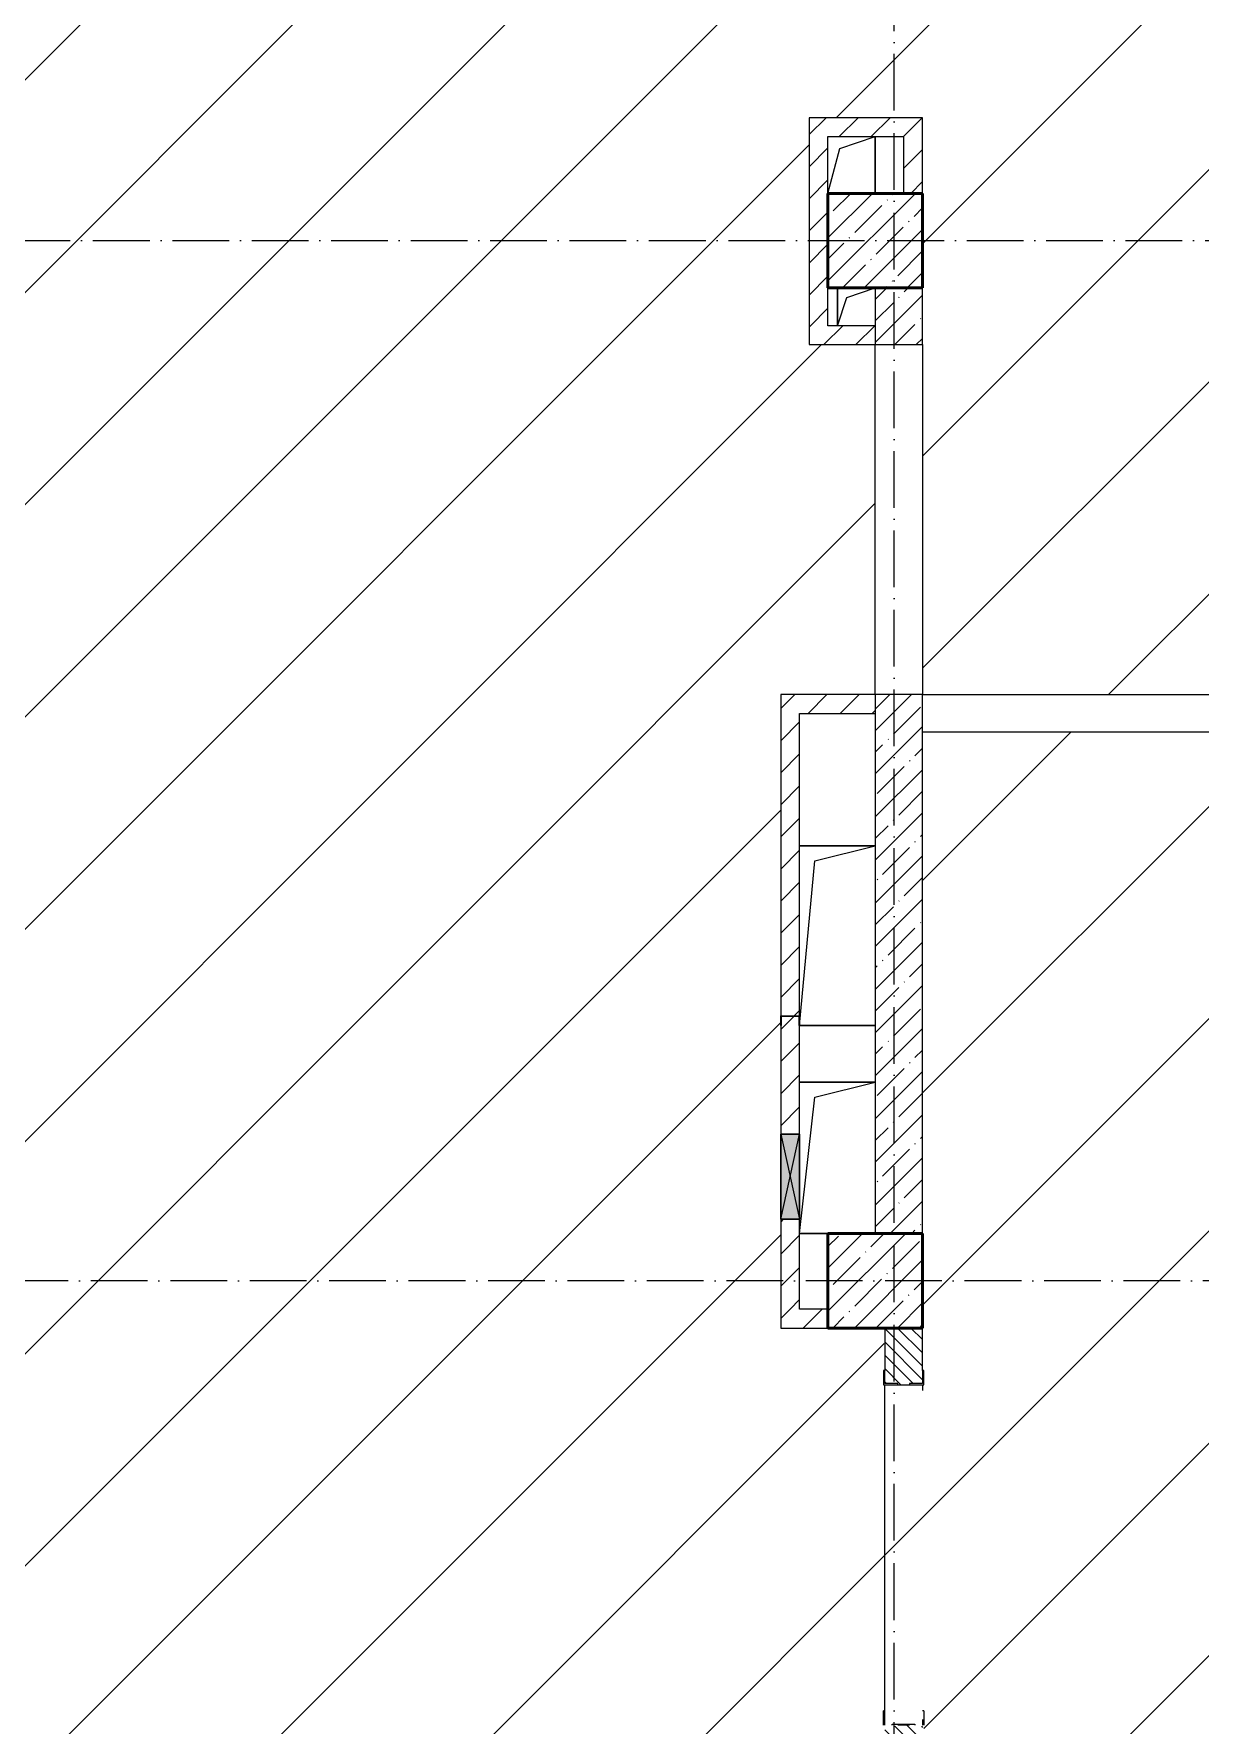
# Model space of a CAD drawing. Header units: millimetres. Extents: x -17017 to 628417, y -109036 to 199237.
# Drawn here: x 284671 to 290839, y -50732 to -41789 of the extents above; entities that cross this region are included whole.
import ezdxf

# ---------------------------------------------------------------- set-up
doc = ezdxf.new("R2010")
doc.units = ezdxf.units.MM
doc.linetypes.add('50_200_ШТРИХ_1Т_ш5_п1_п1_', pattern=[700, 500, -100, 0, -100])
for name, color, linetype, lineweight in [('A-DETL-GENF-OTLN', 7, 'Continuous', 9), ('A-FLOR-____-OTLN', 7, 'Continuous', 9), ('A-GENM-____-MCUT', 7, 'Continuous', 25), ('A-GENM-____-OTLN', 7, 'Continuous', 9), ('A-GENM-____-OTLN-1', 7, 'Continuous', 25), ('A-GLAZ-____-OTLN', 7, 'Continuous', 9), ('A-WALL-____-MCUT-1', 7, 'Continuous', 9), ('A-WALL-____-MCUT-3', 7, 'Continuous', 9), ('A-WALL-____-OTLN', 7, 'Continuous', 9), ('A-WALL-____-PATT-1', 7, 'Continuous', 9), ('A-WALL-FNSH-MCUT-1', 7, 'Continuous', 9), ('I-WALL-____-OTLN', 7, 'Continuous', 9), ('S-COLS-____-MCUT', 7, 'Continuous', 50), ('S-COLS-____-OTLN', 7, 'Continuous', 9), ('S-GRID-____-OTLN-1', 7, '50_200_ШТРИХ_1Т_ш5_п1_п1_', 9), ('стяжа', 7, 'Continuous', 30)]:
    doc.layers.add(name, color=color, linetype=linetype, lineweight=lineweight)
pattern_1 = [(45, (283770.71, -86863.46), (-84.8528, 84.8528), [])]

# ---------------------------------------------------------------- blocks, each defined once
blk = doc.blocks.new('BSC_Колонна _Прямоугольная - 500х500-V56-АР1_План отверстий 3 этажа в осях 1-64_А-ГГ')
at = {"layer": 'S-COLS-____-OTLN'}
h = blk.add_hatch(dxfattribs=at)
h.set_pattern_fill('FP_93', color=256, style=0, pattern_type=2)
h.set_pattern_definition([(45, (-5350, -43981.04), (-114.04925, 114.04925), []), (45, (-5235.95, -43981.04), (-114.04925, 114.04925), [201.613, -40.323, 3.353, -36.97])])
h.paths.add_polyline_path([(-250, -250), (250, -250), (250, 250), (-250, 250)], flags=0)
at = {"layer": 'S-COLS-____-MCUT'}
for p, q in [((250, 250), (-250, 250)), ((-250, 250), (-250, -250)), ((250, -250), (250, 250)), ((-250, -250), (250, -250))]:
    blk.add_line(p, q, dxfattribs=at)
blk = doc.blocks.new('BSC_Колонна _Прямоугольная - 500х500-V121-АР1_План отверстий 3 этажа в осях 1-64_А-ГГ')
at = {"layer": 'S-COLS-____-OTLN'}
h = blk.add_hatch(dxfattribs=at)
h.set_pattern_fill('FP_144', color=256, style=0, pattern_type=2)
h.set_pattern_definition([(45, (-5350, -38481.04), (-114.04925, 114.04925), []), (45, (-5235.95, -38481.04), (-114.04925, 114.04925), [201.613, -40.323, 3.353, -36.97])])
h.paths.add_polyline_path([(-250, -250), (250, -250), (250, 250), (-250, 250), (-250, 94.3)], flags=0)
at = {"layer": 'S-COLS-____-MCUT'}
for p, q in [((250, 250), (-250, 250)), ((-250, 250), (-250, -250)), ((250, -250), (250, 250)), ((-250, -250), (250, -250))]:
    blk.add_line(p, q, dxfattribs=at)
blk = doc.blocks.new('Стойка_Влож_Полоса боковая - Полоса-28213942-АР1_План отверстий 3 этажа в осях 1-64_А-ГГ')
at = {"layer": 'A-GENM-____-OTLN'}
for p, q in [((-5, 60), (0, 60)), ((-5, -60), (-5, 60)), ((0, 31), (0, -31)), ((0, -60), (-5, -60))]:
    blk.add_line(p, q, dxfattribs=at)
blk = doc.blocks.new('Стойка_Влож_Уголок_Опорный - Уголок-28213941-АР1_План отверстий 3 этажа в осях 1-64_А-ГГ')
at = {"layer": 'A-GENM-____-OTLN'}
for p, q in [((-212, -6), (-212, 0)), ((0, 0), (0, -6)), ((-212, -75), (-212, -6)), ((-212, -6), (-206, -6)), ((-212, -75), (-206, -75)), ((-6, -6), (0, -6)), ((-6, -75), (0, -75)), ((0, -6), (0, -75))]:
    blk.add_line(p, q, dxfattribs=at)
blk = doc.blocks.new('Фахверк_СКБ_Уголок - 200_3550-28267367-АР1_План отверстий 3 этажа в осях 1-64_А-ГГ')
at = {"layer": 'A-GENM-____-MCUT'}
for p, q in [((200, 156), (125, 156)), ((125, 156), (125, 81)), ((131, 81), (131, 150)), ((131, 150), (200, 150)), ((200, 150), (200, 156)), ((125, 81), (131, 81)), ((131, 19), (125, 19)), ((125, 19), (125, -56)), ((131, -50), (131, 19)), ((125, -56), (200, -56)), ((200, -50), (131, -50)), ((200, -56), (200, -50))]:
    blk.add_line(p, q, dxfattribs=at)
blk = doc.blocks.new('154_Фахверк_СКБ_Швеллер - Тип_100_3960-28494444-АР1_План отверстий 3 этажа в осях 1-64_А-ГГ')
at = {"layer": 'A-GENM-____-MCUT'}
for p, q in [((125, 50), (175, 50)), ((125, -50), (125, 50)), ((128, 47), (128, -47)), ((175, 47), (128, 47)), ((175, 50), (175, 47)), ((175, -50), (125, -50)), ((128, -47), (175, -47)), ((175, -47), (175, -50))]:
    blk.add_line(p, q, dxfattribs=at)
blk = doc.blocks.new('AR_Отверстие прямоугольное _в плите_ - AR_Отверстие прямоугольное _в плите_-30552819-АР1_План отверстий 3 этажа в осях 1-64_А-ГГ')
at = {"layer": 'A-GENM-____-OTLN'}
for p, q in [((200, 400), (-200, 400)), ((-120, 320), (200, 400)), ((-200, -400), (-120, 320)), ((-200, -400), (-50, -400))]:
    blk.add_line(p, q, dxfattribs=at)
blk = doc.blocks.new('AR_Отверстие прямоугольное _в плите_ - AR_Отверстие прямоугольное _в плите_-30552675-АР1_План отверстий 3 этажа в осях 1-64_А-ГГ')
at = {"layer": 'A-GENM-____-OTLN'}
for p, q in [((200, 475), (-200, 475)), ((-120, 395), (200, 475)), ((-200, -475), (-120, 395)), ((-200, -475), (200, -475))]:
    blk.add_line(p, q, dxfattribs=at)
blk = doc.blocks.new('AR_Отверстие прямоугольное _в плите_ - AR_Отверстие прямоугольное _в плите_-V200-АР1_План отверстий 3 этажа в осях 1-64_А-ГГ')
at = {"layer": 'A-GENM-____-OTLN'}
for p, q in [((-100, 100), (-100, -100)), ((-50, 50), (100, 100)), ((-100, -100), (-50, 50))]:
    blk.add_line(p, q, dxfattribs=at)
blk = doc.blocks.new('AR_Отверстие прямоугольное _в плите_ - AR_Отверстие прямоугольное _в плите_-V203-АР1_План отверстий 3 этажа в осях 1-64_А-ГГ')
at = {"layer": 'A-GENM-____-OTLN'}
for p, q in [((-62.5, 87.5), (125, 150)), ((125, -150), (125, 150)), ((-125, -150), (-62.5, 87.5))]:
    blk.add_line(p, q, dxfattribs=at)
blk = doc.blocks.new('AR_Отверстие прямоугольное _в стене__БезПР - AR_Отверстие прямоугольное _в стене__БезПР-36899468-АР1_План отверстий 3 этажа в осях 1-64_А-ГГ')
at = {"layer": 'A-GLAZ-____-OTLN'}
blk.add_hatch(color=256, dxfattribs=at).paths.add_polyline_path([(-225, -50), (225, -50), (225, 50), (-225, 50)], flags=0)
at = {"layer": 'A-DETL-GENF-OTLN'}
for p, q in [((-225, -50), (-225, 50)), ((-225, 50), (225, 50)), ((225, 50), (-225, -50)), ((-225, 50), (225, -50)), ((225, 50), (-225, 50)), ((-225, 50), (-225, -50)), ((225, 50), (225, -50)), ((225, -50), (225, 50)), ((225, -50), (-225, -50)), ((-225, -50), (225, -50))]:
    blk.add_line(p, q, dxfattribs=at)
at = {"layer": 'A-GLAZ-____-OTLN'}
blk.add_line((225, 50), (-225, 50), dxfattribs=at)
blk = doc.blocks.new('3эт')
at = {"layer": 'S-GRID-____-OTLN-1', "color": 251, "ltscale": 0.6, "true_color": 0x636466}
for p, q in [((289220.7, -91346.1), (289220.7, -36982.5)), ((279101.9, -42882.4), (310478.4, -42882.4)), ((310478.4, -48382.4), (279101.9, -48382.4))]:
    blk.add_line(p, q, dxfattribs=at)

msp = doc.modelspace()

# ---------------------------------------------------------------- hatches: boundary and pattern name
at = {"layer": 'A-WALL-____-PATT-1'}
h = msp.add_hatch(dxfattribs=at)
h.set_pattern_fill('FP_4', color=256, style=0, pattern_type=2)
h.set_pattern_definition(pattern_1)
h.paths.add_polyline_path([(288770.7, -43332.4), (288870.7, -43332.4), (288870.7, -42232.4), (288770.7, -42232.4), (288770.7, -43132.4)], flags=0)
h = msp.add_hatch(dxfattribs=at)
h.set_pattern_fill('FP_4', color=256, style=0, pattern_type=2)
h.set_pattern_definition(pattern_1)
h.paths.add_polyline_path([(289270.7, -42332.4), (289270.7, -42232.4), (288870.7, -42232.4), (288870.7, -42332.4)], flags=0)
h = msp.add_hatch(dxfattribs=at)
h.set_pattern_fill('FP_4', color=256, style=0, pattern_type=2)
h.set_pattern_definition(pattern_1)
h.paths.add_polyline_path([(289370.7, -42632.4), (289370.7, -42232.4), (289270.7, -42232.4), (289270.7, -42632.4)], flags=0)
h = msp.add_hatch(dxfattribs=at)
h.set_pattern_fill('FP_38', color=256, style=0, pattern_type=2)
h.set_pattern_definition([(45, (283770.7, -86863.46), (-114.04925, 114.04925), []), (45, (283884.76, -86863.46), (-114.04925, 114.04925), [201.612, -40.322, 3.353, -36.97])])
h.paths.add_polyline_path([(289120.7, -48132.4), (289370.7, -48132.4), (289370.7, -45282.4), (289120.7, -45282.4)], flags=0)
h.paths.add_polyline_path([(289370.7, -43432.4), (289370.7, -43132.4), (289120.7, -43132.4), (289120.7, -43432.4)], flags=0)
h = msp.add_hatch(dxfattribs=at)
h.set_pattern_fill('FP_4', color=256, style=0, pattern_type=2)
h.set_pattern_definition(pattern_1)
h.paths.add_polyline_path([(289120.7, -43432.4), (289120.7, -43332.4), (288770.7, -43332.4), (288770.7, -43432.4)], flags=0)
h = msp.add_hatch(dxfattribs=at)
h.set_pattern_fill('FP_4', color=256, style=0, pattern_type=2)
h.set_pattern_definition(pattern_1)
h.paths.add_polyline_path([(289120.7, -45382.4), (289120.7, -45282.4), (288620.7, -45282.4), (288620.7, -45382.4), (288720.7, -45382.4)], flags=0)
h = msp.add_hatch(dxfattribs=at)
h.set_pattern_fill('FP_4', color=256, style=0, pattern_type=2)
h.set_pattern_definition(pattern_1)
h.paths.add_polyline_path([(288620.7, -48532.4), (288720.7, -48532.4), (288720.7, -48057.4), (288620.7, -48057.4), (288620.7, -48288.1)], flags=0)
h.paths.add_polyline_path([(288717.7, -47607.4), (288720.7, -47607.4), (288720.7, -47032.4), (288717.7, -47032.4), (288717.7, -46985.4), (288623.7, -46985.4), (288623.7, -47032.4), (288620.7, -47032.4), (288620.7, -47607.4), (288623.7, -47607.4)], flags=0)
h.paths.add_polyline_path([(288620.7, -46982.4), (288720.7, -46982.4), (288720.7, -45382.4), (288620.7, -45382.4)], flags=0)
h = msp.add_hatch(dxfattribs=at)
h.set_pattern_fill('FP_4', color=256, style=0, pattern_type=2)
h.set_pattern_definition(pattern_1)
h.paths.add_polyline_path([(288870.7, -48632.4), (288870.7, -48532.4), (288620.7, -48532.4), (288620.7, -48632.4)], flags=0)
h = msp.add_hatch(dxfattribs=at)
h.set_pattern_fill('FP_6', color=256, style=0, pattern_type=2)
h.set_pattern_definition([(135, (283770.707, -86863.456), (-35.35534, -35.35534), [])])
h.paths.add_polyline_path([(289330.7, -51132.4), (289370.7, -51132.4), (289370.7, -50738.4), (289301.7, -50738.4), (289301.7, -50732.4), (289239.7, -50732.4), (289239.7, -50738.4), (289170.7, -50738.4), (289170.7, -51132.4), (289210.7, -51132.4)], flags=0)
h.paths.add_polyline_path([(289239.7, -48932.4), (289301.7, -48932.4), (289301.7, -48926.4), (289370.7, -48926.4), (289370.7, -48632.4), (289170.7, -48632.4), (289170.7, -48926.4), (289239.7, -48926.4)], flags=0)
at = {"layer": 'стяжа'}
h = msp.add_hatch(dxfattribs=at)
h.set_pattern_fill('ANSI31', color=5, scale=250)
h.paths.add_polyline_path([(288620.7, -45282.4), (289120.7, -45282.4), (289120.7, -43432.4), (288770.7, -43432.4), (288770.7, -42232.4), (289370.7, -42232.4), (289370.7, -42632.4), (289370.7, -43132.4), (289370.7, -43432.4), (289370.7, -45282.4), (293670.7, -45282.4), (293670.7, -43232.4), (292920.7, -43232.4), (292920.7, -43132.4), (292920.7, -42632.4), (293020.7, -42632.4), (293370.7, -42632.4), (293870.7, -42632.4), (293870.7, -41738.4), (293739.7, -41738.4), (293739.7, -41732.4), (293664.7, -41732.4), (293664.7, -41726.4), (293664.7, -41657.4), (293670.7, -41172.4), (293670.7, -40772.4), (293670.7, -40032.4), (293664.7, -40032.4), (293664.7, -39957.4), (293670.7, -39632.4), (293370.7, -39632.4), (293370.7, -39382.4), (291245.7, -39382.4), (291245.7, -39388.4), (291170.7, -39388.4), (289370.7, -39382.4), (289370.7, -39632.4), (289370.7, -40332.4), (288770.7, -40332.4), (288770.7, -40307.4), (287295.7, -40307.4), (287295.7, -41457.4), (281970.7, -41457.4), (281970.7, -39532.4), (281820.7, -39532.4), (281820.7, -39632.4), (281670.7, -39632.4), (281670.7, -39832.4), (281576.7, -40043.9), (281576.7, -40132.4), (281570.7, -41932.4), (281576.7, -41932.4), (281576.7, -42007.4), (281572.6, -42432.4), (281670.7, -42432.4), (281670.7, -42632.4), (281820.7, -42632.4), (281820.7, -43132.4), (281570.7, -43132.4), (281570.7, -44932.4), (281576.7, -44932.4), (281576.7, -45007.4), (281570.7, -46057.4), (281576.7, -46057.4), (281576.7, -46132.4), (281570.7, -47932.4), (281576.7, -47932.4), (281576.7, -48007.4), (281570.7, -48132.4), (281820.7, -48132.4), (281820.7, -48632.4), (281671.7, -48632.4), (281670.7, -48632.8), (281670.7, -48832.8), (281576.7, -48973.4), (281576.7, -49057.4), (281570.7, -50857.4), (281576.7, -50857.4), (281576.7, -50932.4), (281570.7, -51132.4), (281820.7, -51132.4), (281820.7, -51632.4), (281670.7, -51632.4), (281670.7, -51832.4), (281576.7, -51902.9), (281576.7, -51982.4), (281570.7, -53782.4), (281576.7, -53782.4), (281576.7, -53932.4), (281670.7, -53932.4), (281670.7, -54132.4), (281820.7, -54132.4), (281820.7, -54632.4), (281570.7, -54632.4), (281570.7, -54907.4), (281576.7, -54907.4), (281576.7, -54982.4), (281570.7, -56782.4), (281576.7, -56782.4), (281576.7, -56857.4), (281574.3, -57282.4), (283920.7, -57282.4), (286470.7, -57282.4), (286970.7, -57282.4), (287224.7, -57282.4), (288420.7, -57282.4), (288466.7, -57282.4), (288466.7, -57382.4), (288620.7, -57382.4), (288620.7, -57282.4), (288466.7, -57282.4), (288620.7, -57382.4), (288620.7, -58407.4), (288620.7, -59157.4), (288720.7, -59157.4), (288720.7, -59282.4), (288620.7, -59282.4), (288620.7, -59632.4), (288720.7, -59632.4), (289170.7, -59632.4), (288833.2, -59744.9), (288720.7, -60132.4), (288870.7, -60132.4), (289370.7, -60132.4), (289370.7, -56738.4), (289301.7, -56738.4), (289252.1, -56732.4), (289239.7, -56732.4), (289164.7, -56732.4), (289164.7, -56726.4), (289164.7, -56657.4), (289170.7, -55532.4), (289170.7, -55032.4), (289164.7, -55032.4), (289164.7, -54957.4), (289170.7, -54632.4), (288870.7, -54632.4), (288720.7, -54632.4), (288720.7, -53706.4), (288714.7, -53706.4), (288714.7, -53258.4), (288720.7, -53132.4), (289170.7, -53132.4), (289170.7, -52907.4), (289164.7, -52907.4), (289164.7, -52832.4), (289164.7, -52757.4), (289170.7, -52007.4), (289164.7, -52007.4), (289164.7, -51932.4), (289164.7, -51857.4), (289170.7, -51632.4), (288870.7, -51632.4), (288870.7, -51132.4), (289170.7, -51132.4), (289170.7, -50807.4), (289164.7, -50807.4), (289164.7, -50732.4), (289164.7, -50726.4), (289164.7, -50657.4), (289170.7, -48932.4), (289164.7, -48932.4), (289164.7, -48857.4), (289170.7, -48632.4), (288870.7, -48632.4), (288620.7, -48632.4), (288620.7, -48057.4), (288620.7, -47607.4), (288620.7, -47032.4)])
h.paths.add_polyline_path([(288720.7, -56982.4), (289170.7, -56982.4), (288795.7, -57057.4), (288720.7, -58082.4)], flags=16)
h.paths.add_polyline_path([(284546.4, -53426), (286189.9, -53426), (286189.9, -52226), (284546.4, -52226)], flags=24)
h = msp.add_hatch(dxfattribs=at)
h.set_pattern_fill('ANSI31', color=5, scale=250)
h.paths.add_polyline_path([(289170.7, -73232.4), (289164.7, -73232.4), (289164.7, -73157.4), (289170.7, -72932.4), (288870.7, -72932.4), (288570.7, -72932.4), (288570.7, -71832.4), (288570.7, -71432.4), (288570.7, -69132.4), (288870.7, -69132.4), (289370.7, -69132.4), (289370.7, -68907.4), (289370.7, -68757.4), (289376.7, -68757.4), (289376.7, -68826.4), (289376.7, -68832.4), (289376.7, -68907.4), (289370.7, -69132.4), (289370.7, -69632.4), (289372.2, -69657.4), (289376.7, -69657.4), (289376.7, -69732.4), (289370.7, -69977.4), (289370.7, -70227.4), (289370.7, -70432.4), (289376.7, -70432.4), (289376.7, -70507.4), (289376.7, -70632.4), (289370.7, -70807.4), (289370.7, -71257.4), (289376.7, -71257.4), (289376.7, -71326.4), (289376.7, -71332.4), (289376.7, -71407.4), (289370.7, -72432.4), (289370.7, -72932.4), (289370.7, -73157.4), (289376.7, -73157.4), (289376.7, -73232.4), (289370.7, -74932.4), (289376.7, -74932.4), (289376.7, -75007.4), (289370.7, -75157.4), (289376.7, -75157.4), (289376.7, -75232.4), (289370.7, -75932.4), (289376.7, -75932.4), (289376.7, -76007.4), (289376.7, -76132.4), (289370.7, -76832.4), (289370.7, -77332.4), (293370.7, -77332.4), (293370.7, -76832.4), (293370.7, -76707.4), (293364.7, -76707.4), (293364.7, -76632.4), (293370.7, -75482.4), (293364.7, -75482.4), (293364.7, -75407.4), (293370.7, -74907.4), (293364.7, -74907.4), (293364.7, -74827.4), (293370.7, -74827.4), (293370.7, -73132.4), (293364.7, -73132.4), (293364.7, -73057.4), (293370.7, -72932.4), (293370.7, -72432.4), (293370.7, -70807.4), (293370.7, -70507.4), (293370.7, -70332.4), (293370.7, -69932.4), (293370.7, -69632.4), (292770.7, -69632.4), (292770.7, -69378.4), (292770.7, -68632.4), (292770.7, -68247.4), (292770.7, -68097.4), (292770.7, -67682.4), (292770.7, -66582.4), (292770.7, -66432.4), (293370.7, -66432.4), (293370.7, -66307.4), (293364.7, -66307.4), (293364.7, -66227.4), (293370.7, -66227.4), (293370.7, -65632.4), (293370.7, -65132.4), (293370.7, -64532.4), (293364.7, -64532.4), (293364.7, -64457.4), (293370.7, -64332.4), (293370.7, -63932.4), (292670.7, -63932.4), (292670.7, -63632.4), (292670.7, -63032.4), (292670.7, -62882.4), (292670.7, -62632.4), (292670.7, -62582.4), (292670.7, -61982.4), (292670.7, -61232.4), (292670.7, -60632.4), (292670.7, -60532.4), (293370.7, -60532.4), (293370.7, -60132.4), (293370.7, -59607.4), (293364.7, -59607.4), (293364.7, -59527.4), (293370.7, -59527.4), (293370.7, -58382.4), (293364.7, -58382.4), (293364.7, -58307.4), (293370.7, -57432.4), (293370.7, -56532.4), (295570.7, -56532.4), (295620.7, -56532.4), (297670.7, -56632.4), (297620.7, -56632.4), (297620.7, -57432.4), (293370.7, -57432.4), (293370.7, -58376.4), (293439.7, -58376.4), (293489.3, -58382.4), (293570.7, -58382.4), (293570.7, -58307.4), (293570.7, -57632.4), (301970.7, -57632.4), (301970.7, -54382.4), (301770.7, -54382.4), (301770.7, -57432.4), (297870.7, -57432.4), (297870.7, -56388.4), (297801.7, -56388.4), (297801.7, -56382.4), (297670.7, -56382.4), (297670.7, -55232.4), (297664.7, -55232.4), (297664.7, -55157.4), (297670.7, -54632.4), (297670.7, -54132.4), (297670.7, -53832.4), (298364.7, -53832.4), (298364.7, -53732.4), (298370.7, -52732.4), (298370.7, -52332.4), (298370.7, -52032.4), (298364.7, -52032.4), (298364.7, -51932.4), (297670.7, -51932.4), (297670.7, -51832.4), (297670.7, -50832.4), (297670.7, -50282.4), (297670.7, -48632.4), (297670.7, -48132.4), (297670.7, -47682.4), (297670.7, -45582.4), (298120.7, -45582.4), (298120.7, -45432.4), (298114.7, -45432.4), (298114.7, -45357.4), (298120.7, -44532.4), (298114.7, -44532.4), (298114.7, -44457.4), (298114.7, -44382.4), (298120.7, -43882.4), (298120.7, -43432.4), (298120.7, -43032.4), (298120.7, -41232.4), (298120.7, -39632.4), (297870.7, -39632.4), (297870.7, -39482.4), (297670.7, -39482.4), (297271.2, -39388.4), (297170.7, -39388.4), (295370.7, -39382.4), (295370.7, -39388.4), (295295.7, -39388.4), (293870.7, -39382.4), (293870.7, -39632.4), (293870.7, -39957.4), (293876.7, -39957.4), (293876.7, -40032.4), (293870.7, -40772.4), (293870.7, -41172.4), (293870.7, -41657.4), (293876.7, -41657.4), (293876.7, -41726.4), (293876.7, -41732.4), (293876.7, -41807.4), (293870.7, -42632.4), (293870.7, -43132.4), (293870.7, -43232.4), (293870.7, -45282.4), (293820.7, -45432.4), (293670.7, -45432.4), (293670.7, -45482.4), (289370.7, -45482.4), (289370.7, -48132.4), (289370.7, -48632.4), (289370.7, -48857.4), (289376.7, -48857.4), (289376.7, -48932.4), (289301.7, -48932.4), (289170.7, -48932.4), (289170.7, -50727.4), (289370.7, -50727.4), (289370.7, -50657.4), (289376.7, -50657.4), (289376.7, -50726.4), (289376.7, -50732.4), (289376.7, -50807.4), (289370.7, -51132.4), (289370.7, -51632.4), (289370.7, -51932.4), (289376.7, -51932.4), (289376.7, -52007.4), (289370.7, -52007.4), (289370.7, -51938.4), (289239.7, -51938.4), (289239.7, -51932.4), (289164.7, -51932.4), (289164.7, -52007.4), (289170.7, -52007.4), (289170.7, -52826.4), (289301.7, -52826.4), (289301.7, -52832.4), (289370.7, -52832.4), (289370.7, -54132.4), (289370.7, -54632.4), (289370.7, -54957.4), (289376.7, -54957.4), (289376.7, -55132.4), (289370.7, -55132.4), (289370.7, -55532.4), (289370.7, -56657.4), (289376.7, -56657.4), (289376.7, -56726.4), (289376.7, -56732.4), (289376.7, -56807.4), (289370.7, -60132.4), (289370.7, -60632.4), (289370.7, -61057.4), (289376.7, -61057.4), (289376.7, -61132.4), (289376.7, -61138.4), (289376.7, -61207.4), (289370.7, -61432.4), (289370.7, -62032.4), (289370.7, -62207.4), (289376.7, -62207.4), (289376.7, -62276.4), (289376.7, -62282.4), (289376.7, -62357.4), (289370.7, -63132.4), (289370.7, -63632.4), (289370.7, -64757.4), (289376.7, -64757.4), (289376.7, -64832.4), (289376.7, -64838.4), (289376.7, -64907.4), (289370.7, -65532.4), (289370.7, -65907.4), (289376.7, -65907.4), (289376.7, -65976.4), (289376.7, -65982.4), (289376.7, -66057.4), (289370.7, -66542.4), (289370.7, -66942.4), (289370.7, -67682.4), (289370.7, -67857.4), (289376.7, -67857.4), (289376.7, -67932.4), (289376.7, -67938.4), (289376.7, -68082.4), (289170.7, -68082.4), (289170.7, -68007.4), (289164.7, -68007.4), (289164.7, -67938.4), (289164.7, -67932.4), (289164.7, -67857.4), (289170.7, -67682.4), (289370.7, -67682.4), (289370.7, -66942.4), (289170.7, -66942.4), (289170.7, -66832.4), (288870.7, -66832.4), (288870.7, -67532.4), (288770.7, -67632.4), (288770.7, -66132.4), (288716.7, -66132.4), (287520.7, -66132.4), (287345.7, -66132.4), (287345.7, -68207.4), (281970.7, -68207.4), (281970.7, -66132.4), (281570.7, -66132.4), (281570.7, -66907.4), (281576.7, -66907.4), (281576.7, -66982.4), (281570.7, -68782.4), (281576.7, -68782.4), (281576.7, -68932.4), (281670.7, -68932.4), (281670.7, -69132.4), (281820.7, -69132.4), (281820.7, -69632.4), (281570.7, -69632.4), (281570.7, -69907.4), (281576.7, -69907.4), (281576.7, -69982.4), (281570.7, -71782.4), (281576.7, -71782.4), (281576.7, -71857.4), (281572.8, -72232.4), (281670.7, -72232.4), (281670.7, -72432.4), (281820.7, -72432.4), (281820.7, -72932.4), (281670.7, -72932.4), (281670.7, -73132.4), (281576.7, -73155.9), (281576.7, -73232.4), (281570.7, -75032.4), (281576.7, -75032.4), (281576.7, -75107.4), (281570.7, -76832.4), (281820.7, -76832.4), (281820.7, -77082.4), (283955.7, -77082.4), (283955.7, -76582.4), (285920.7, -76582.4), (286470.7, -76582.4), (288570.7, -76582.4), (288570.7, -75032.4), (289164.7, -75032.4), (289164.7, -74932.4)])
h.paths.add_polyline_path([(289164.7, -68907.4), (289164.7, -68832.4), (289164.7, -68826.4), (289170.7, -68826.4), (289330.7, -68827.4), (289330.7, -68832.4), (289239.7, -68832.4), (289239.7, -68838.4), (289170.7, -68838.4), (289170.7, -68907.4)], flags=16)
h.paths.add_polyline_path([(293370.7, -54632.4), (293370.7, -54132.4), (293870.7, -54132.4), (293870.7, -54632.4)], flags=16)
h.paths.add_polyline_path([(297664.7, -56457.4), (297664.7, -56388.4), (297670.7, -56388.4), (297670.7, -56457.4)], flags=16)
h.paths.add_polyline_path([(289376.7, -52832.4), (289376.7, -52757.4), (289370.7, -52757.4), (289370.7, -52826.4)], flags=16)
h.paths.add_polyline_path([(293370.7, -48632.4), (293370.7, -48132.4), (293870.7, -48132.4), (293870.7, -48632.4)], flags=16)
h.paths.add_polyline_path([(289170.7, -62032.4), (289170.7, -61432.4), (289170.7, -61207.4), (289164.7, -61207.4), (289164.7, -61138.4), (289164.7, -61132.4), (289164.7, -60982.4), (288620.7, -60982.4), (288620.7, -59632.4), (288620.7, -59282.4), (288620.7, -59207.4), (288620.7, -58407.4), (288620.7, -57382.4), (288466.7, -57382.4), (288420.7, -57382.4), (287270.7, -57382.4), (287224.7, -57382.4), (287070.7, -57382.4), (287070.7, -57832.4), (286370.7, -57832.4), (286370.7, -57382.4), (283970.7, -57382.4), (283920.7, -57382.4), (281570.7, -57382.4), (281570.7, -57907.4), (281576.7, -57907.4), (281576.7, -57982.4), (281570.7, -60132.4), (281820.7, -60132.4), (281820.7, -60632.4), (281670.7, -60632.4), (281670.7, -60832.4), (281570.7, -62782.4), (281570.7, -62782.4), (281576.7, -62782.4), (281576.7, -62932.4), (281670.7, -62932.4), (281670.7, -63132.4), (281820.7, -63132.4), (281820.7, -63282.4), (285220.7, -63282.4), (285220.7, -62882.4), (285320.7, -62882.4), (285620.7, -62882.4), (287070.7, -62882.4), (287120.7, -62882.4), (288720.7, -62882.4), (289170.7, -62882.4), (289170.7, -62357.4), (289164.7, -62357.4), (289164.7, -62282.4), (289164.7, -62276.4), (289164.7, -62207.4)], flags=17)
h.paths.add_polyline_path([(287145.7, -66132.4), (284520.7, -66132.4), (284470.7, -66132.4), (282170.7, -66132.4), (282170.7, -68007.4), (287145.7, -68007.4)], flags=17)
h.paths.add_polyline_path([(297170.7, -76482.4), (297520.7, -76482.4), (297520.7, -75082.4), (295620.7, -75082.4), (295570.7, -75082.4), (293570.7, -75082.4), (293570.7, -75407.4), (293576.7, -75407.4), (293576.7, -75482.4), (293570.7, -76632.4), (293576.7, -76632.4), (293576.7, -76707.4), (293570.7, -76832.4), (293870.7, -76832.4), (293870.7, -77082.4), (297170.7, -77082.4), (297170.7, -76882.4)], flags=17)
h.paths.add_polyline_path([(315595.7, -81632.4), (314970.7, -81632.4), (312570.7, -81632.4), (312570.7, -81382.4), (312370.7, -81382.4), (311270.7, -81382.4), (310820.7, -81382.4), (309570.7, -81382.4), (309570.7, -81282.4), (309570.7, -80982.4), (309245.7, -80982.4), (309245.7, -80988.4), (309170.7, -80988.4), (309170.7, -80982.4), (308720.7, -80982.4), (308320.7, -80982.4), (307470.7, -80982.4), (307470.7, -80988.4), (307395.7, -80988.4), (306970.7, -80985.5), (306970.7, -81582.4), (306070.7, -81582.4), (303570.7, -81582.4), (302870.7, -81582.4), (302870.7, -80988.4), (302770.7, -80988.4), (302770.7, -80982.4), (302220.7, -80982.4), (301820.7, -80982.4), (301070.7, -80982.4), (301070.7, -81282.4), (301070.7, -81382.4), (299720.7, -81382.4), (299270.7, -81382.4), (298770.7, -81382.4), (298770.7, -88532.4), (300570.7, -88532.4), (300570.7, -88282.4), (301070.7, -88282.4), (301070.7, -88432.4), (301270.7, -88432.4), (301270.7, -88532.4), (303570.7, -88532.4), (303570.7, -88282.4), (304070.7, -88282.4), (304070.7, -88432.4), (304270.7, -88432.4), (304270.7, -88532.4), (306570.7, -88532.4), (306570.7, -88526.4), (306645.7, -88526.4), (307020.7, -88528.6), (307020.7, -88432.4), (307220.7, -88432.4), (307220.7, -88532.4), (307695.7, -88532.4), (307695.7, -88526.4), (307770.7, -88526.4), (309570.7, -88532.4), (309570.7, -88282.4), (310070.7, -88282.4), (310070.7, -88432.4), (310270.7, -88432.4), (310270.7, -88532.4), (310695.7, -88532.4), (310695.7, -88526.4), (310770.7, -88526.4), (312570.7, -88532.4), (312570.7, -88282.4), (313070.7, -88282.4), (313070.7, -88532.4), (313695.7, -88532.4), (313695.7, -88526.4), (313770.7, -88526.4), (315570.7, -88532.4), (315570.7, -88526.4)])
h.paths.add_polyline_path([(318570.7, -84382.4), (318570.7, -84332.4), (318570.7, -81532.4), (318170.7, -81532.4), (318170.7, -80982.4), (318045.7, -80982.4), (318045.7, -80988.4), (317970.7, -80988.4), (317970.7, -80982.4), (317325.7, -80982.4), (317075.7, -80982.4), (316820.7, -80982.4), (316820.7, -80988.4), (316745.7, -80988.4), (316470.7, -80984), (316470.7, -81532.4), (315795.7, -81532.4), (315795.7, -88532.4), (316695.7, -88532.4), (316695.7, -88526.4), (316770.7, -88526.4), (318570.7, -88532.4), (318570.7, -88282.4), (318570.7, -88232.4), (318570.7, -87082.4), (318570.7, -87036.4)])
h.paths.add_polyline_path([(346420.7, -81382.4), (341420.7, -81382.4), (341420.7, -80982.4), (340520.7, -80982.4), (340520.7, -80988.4), (340445.7, -80988.4), (339795.7, -80982.4), (339795.7, -80988.4), (339720.7, -80988.4), (339720.7, -80982.4), (339220.7, -80982.4), (338820.7, -80982.4), (338020.7, -80982.4), (338020.7, -80988.4), (337945.7, -80988.4), (337620.7, -80982.4), (337620.7, -81282.4), (337270.7, -81282.4), (337270.7, -81732.4), (337170.7, -81732.4), (337120.7, -81732.4), (335920.7, -81732.4), (334520.7, -81732.4), (334520.7, -81482.4), (332220.7, -81482.4), (331620.7, -81482.4), (331570.7, -81482.4), (331470.7, -81482.4), (331470.7, -80988.4), (331370.7, -80988.4), (330960.7, -80982.4), (330060.7, -80982.4), (329570.7, -80982.4), (329570.7, -80988.4), (329420.7, -80988.4), (329420.7, -81382.4), (328120.7, -81382.4), (328120.7, -81282.4), (328120.7, -80982.4), (327995.7, -80982.4), (327995.7, -80988.4), (327920.7, -80988.4), (327480.7, -80982.4), (327080.7, -80982.4), (326220.7, -80982.4), (326220.7, -80988.4), (326170.7, -80988.4), (326170.7, -81532.4), (325120.7, -81532.4), (324320.7, -81532.4), (324020.7, -81532.4), (323420.7, -81532.4), (323320.7, -81532.4), (322120.7, -81532.4), (322120.7, -88282.4), (322620.7, -88282.4), (322620.7, -88432.4), (322820.7, -88432.4), (322645.7, -88457.4), (322620.7, -88532.4), (322620.7, -88782.4), (322964.7, -88782.4), (322964.7, -88713.4), (322970.7, -88601.4), (322970.7, -88782.4), (324770.7, -88782.4), (324770.7, -88713.4), (324770.7, -88601.4), (324770.7, -88526.4), (324920.7, -88526.4), (324920.7, -88432.4), (325120.7, -88432.4), (325120.7, -88282.4), (325620.7, -88282.4), (325620.7, -88432.4), (325820.7, -88432.4), (325645.7, -88457.4), (325620.7, -88532.4), (325620.7, -88782.4), (325964.7, -88782.4), (325964.7, -88713.4), (325970.7, -88601.4), (325970.7, -88782.4), (327770.7, -88782.4), (327770.7, -88713.4), (327770.7, -88601.4), (327770.7, -88526.4), (327845.7, -88526.4), (328120.7, -88532.4), (328120.7, -88282.4), (328620.7, -88282.4), (328620.7, -88432.4), (328820.7, -88432.4), (328645.7, -88457.4), (328620.7, -88532.4), (328620.7, -88782.4), (328964.7, -88782.4), (328964.7, -88713.4), (328970.7, -88601.4), (328970.7, -88782.4), (333770.7, -88782.4), (333770.7, -88713.4), (333770.7, -88601.4), (333770.7, -88526.4), (333920.7, -88526.4), (333920.7, -88432.4), (334120.7, -88432.4), (334120.7, -88282.4), (334620.7, -88282.4), (334620.7, -88532.4), (334895.7, -88532.4), (334895.7, -88526.4), (334970.7, -88526.4), (336770.7, -88532.4), (336770.7, -88526.4), (336920.7, -88526.4), (336920.7, -88432.4), (337120.7, -88432.4), (337120.7, -88282.4), (337620.7, -88282.4), (337620.7, -88432.4), (337820.7, -88432.4), (337645.7, -88457.4), (337620.7, -88532.4), (337620.7, -88782.4), (337964.7, -88782.4), (337964.7, -88713.4), (337970.7, -88601.4), (337970.7, -88782.4), (339770.7, -88782.4), (339770.7, -88713.4), (339770.7, -88601.4), (339770.7, -88526.4), (339845.7, -88526.4), (340895.7, -88532.4), (340895.7, -88526.4), (340970.7, -88526.4), (342770.7, -88532.4), (342770.7, -88526.4), (342920.7, -88526.4), (342920.7, -88432.4), (343120.7, -88432.4), (343120.7, -88282.4), (343620.7, -88282.4), (343620.7, -88532.4), (343895.7, -88532.4), (343895.7, -88526.4), (343970.7, -88526.4), (345770.7, -88532.4), (345770.7, -88526.4), (345920.7, -88526.4), (345920.7, -88432.4), (346120.7, -88432.4), (346120.7, -88282.4), (346420.7, -88282.4)])
h.paths.add_polyline_path([(322964.7, -88532.4), (322895.7, -88532.4), (322895.7, -88526.4), (322964.7, -88526.4)], flags=16)
h.paths.add_polyline_path([(325895.7, -88526.4), (325964.7, -88526.4), (325964.7, -88532.4), (325895.7, -88532.4)], flags=16)
h.paths.add_polyline_path([(328895.7, -88526.4), (328964.7, -88526.4), (328964.7, -88532.4), (328895.7, -88532.4)], flags=16)
h.paths.add_polyline_path([(337895.7, -88526.4), (337964.7, -88526.4), (337964.7, -88532.4), (337895.7, -88532.4)], flags=16)
h.paths.add_polyline_path([(320765.7, -81682.4), (318670.7, -81682.4), (318670.7, -84332.4), (318670.7, -84382.4), (318670.7, -86807.4), (320765.7, -86807.4)], flags=17)
h.paths.add_polyline_path([(322070.7, -81682.4), (320965.7, -81682.4), (320965.7, -87007.4), (318670.7, -87007.4), (318670.7, -87082.4), (318670.7, -88282.4), (319070.7, -88282.4), (319070.7, -88532.4), (319695.7, -88532.4), (319695.7, -88526.4), (319770.7, -88526.4), (321570.7, -88532.4), (321570.7, -88282.4), (322070.7, -88282.4)])
h.paths.add_polyline_path([(284555.7, -74323.5), (286214.3, -74323.5), (286214.3, -73123.5), (284555.7, -73123.5)], flags=24)
h.paths.add_polyline_path([(293949.8, -53466.1), (295539.5, -53466.1), (295539.5, -52266.1), (293949.8, -52266.1)], flags=24)
h.paths.add_polyline_path([(284145.4, -60579.9), (285847.1, -60579.9), (285847.1, -59379.9), (284145.4, -59379.9)], flags=24)
h.paths.add_polyline_path([(294345.8, -76674.4), (295989.3, -76674.4), (295989.3, -75474.4), (294345.8, -75474.4)], flags=24)
h.paths.add_polyline_path([(303687.2, -74702.9), (305345.2, -74702.9), (305345.2, -73502.9), (303687.2, -73502.9)], flags=9)
h.paths.add_polyline_path([(307387.7, -85151.9), (309075, -85151.9), (309075, -83951.9), (307387.7, -83951.9)], flags=24)
h.paths.add_polyline_path([(316096.5, -85132.8), (317754.5, -85132.8), (317754.5, -83932.8), (316096.5, -83932.8)], flags=24)
h.paths.add_polyline_path([(331892.7, -84929.4), (333551.3, -84929.4), (333551.3, -83729.4), (331892.7, -83729.4)], flags=24)
h.paths.add_polyline_path([(349945.4, -85071.4), (351579, -85071.4), (351579, -83871.4), (349945.4, -83871.4)], flags=9)
h.paths.add_polyline_path([(340247.8, -79908.4), (341925.4, -79908.4), (341925.4, -78708.4), (340247.8, -78708.4)], flags=9)

# ---------------------------------------------------------------- linework, layer by layer
at = {"layer": 'A-FLOR-____-OTLN'}
for p, q in [((289120.7, -42332.4), (289120.7, -42632.4)), ((288920.7, -43332.4), (288920.7, -43132.4)), ((288720.7, -46082.4), (289120.7, -46082.4)), ((289120.7, -47032.4), (288720.7, -47032.4)), ((288720.7, -47332.4), (289120.7, -47332.4)), ((288870.7, -48132.4), (288720.7, -48132.4))]:
    msp.add_line(p, q, dxfattribs=at)
at = {"layer": 'A-WALL-____-MCUT-1'}
for p, q in [((289120.7, -43132.4), (289120.7, -43432.4)), ((289370.7, -43432.4), (289370.7, -43132.4)), ((289120.7, -43432.4), (289370.7, -43432.4)), ((289370.7, -45282.4), (289120.7, -45282.4)), ((289120.7, -45282.4), (289120.7, -48132.4)), ((289370.7, -48132.4), (289370.7, -45282.4))]:
    msp.add_line(p, q, dxfattribs=at)
at = {"layer": 'A-WALL-____-MCUT-3'}
for p, q in [((289170.7, -48632.4), (289170.7, -48857.4)), ((289370.7, -48857.4), (289370.7, -48632.4)), ((289239.7, -48932.4), (289301.7, -48932.4))]:
    msp.add_line(p, q, dxfattribs=at)
at = {"layer": 'A-WALL-____-OTLN'}
for p, q in [((289120.7, -45282.4), (289120.7, -43432.4)), ((289370.7, -43432.4), (289370.7, -45282.4))]:
    msp.add_line(p, q, dxfattribs=at)
at = {"layer": 'A-WALL-FNSH-MCUT-1'}
for p, q in [((288770.7, -42232.4), (288770.7, -43432.4)), ((289370.7, -42232.4), (288770.7, -42232.4)), ((289370.7, -42632.4), (289370.7, -42232.4)), ((288870.7, -42632.4), (288870.7, -42332.4)), ((288870.7, -42332.4), (289270.7, -42332.4)), ((289270.7, -42332.4), (289270.7, -42632.4)), ((288870.7, -43332.4), (288870.7, -43132.4)), ((289120.7, -43332.4), (288870.7, -43332.4)), ((288770.7, -43432.4), (289120.7, -43432.4)), ((288620.7, -45282.4), (288620.7, -46982.4)), ((289120.7, -45282.4), (288620.7, -45282.4)), ((288720.7, -46982.4), (288720.7, -45382.4)), ((288720.7, -45382.4), (289120.7, -45382.4)), ((288620.7, -47032.4), (288620.7, -47607.4)), ((288720.7, -47607.4), (288720.7, -47032.4)), ((288620.7, -48057.4), (288620.7, -48632.4)), ((288720.7, -48532.4), (288720.7, -48057.4)), ((288870.7, -48532.4), (288720.7, -48532.4)), ((288620.7, -48632.4), (288870.7, -48632.4))]:
    msp.add_line(p, q, dxfattribs=at)
at = {"layer": 'I-WALL-____-OTLN'}
for p, q in [((289370.7, -45282.4), (293670.7, -45282.4)), ((293670.7, -45482.4), (289370.7, -45482.4)), ((289170.7, -50732.4), (289170.7, -48932.4)), ((289370.7, -48932.4), (289370.7, -48962.4)), ((289370.7, -50702.4), (289370.7, -50732.4))]:
    msp.add_line(p, q, dxfattribs=at)

# ---------------------------------------------------------------- block references
at = {"layer": 'A-GENM-____-OTLN'}
for name, p in [('AR_Отверстие прямоугольное _в плите_ - AR_Отверстие прямоугольное _в плите_-V203-АР1_План отверстий 3 этажа в осях 1-64_А-ГГ', (288995.7, -42482.4)), ('AR_Отверстие прямоугольное _в плите_ - AR_Отверстие прямоугольное _в плите_-V200-АР1_План отверстий 3 этажа в осях 1-64_А-ГГ', (289020.7, -43232.4)), ('AR_Отверстие прямоугольное _в плите_ - AR_Отверстие прямоугольное _в плите_-30552675-АР1_План отверстий 3 этажа в осях 1-64_А-ГГ', (288920.7, -46557.4)), ('AR_Отверстие прямоугольное _в плите_ - AR_Отверстие прямоугольное _в плите_-30552819-АР1_План отверстий 3 этажа в осях 1-64_А-ГГ', (288920.7, -47732.4))]:
    msp.add_blockref(name, p, dxfattribs=at)
for name, p, rotation in [('Стойка_Влож_Уголок_Опорный - Уголок-28213941-АР1_План отверстий 3 этажа в осях 1-64_А-ГГ', (289164.7, -50732.4), 180), ('Стойка_Влож_Полоса боковая - Полоса-28213942-АР1_План отверстий 3 этажа в осях 1-64_А-ГГ', (289270.7, -50732.4), 269.9999999999999)]:
    msp.add_blockref(name, p, dxfattribs=dict(at, rotation=rotation))
at = {"layer": 'A-GENM-____-OTLN-1'}
for name, p, rotation in [('154_Фахверк_СКБ_Швеллер - Тип_100_3960-28494444-АР1_План отверстий 3 этажа в осях 1-64_А-ГГ', (288670.7, -46857.4), 270), ('Фахверк_СКБ_Уголок - 200_3550-28267367-АР1_План отверстий 3 этажа в осях 1-64_А-ГГ', (289320.7, -49057.4), 89.99999999999991)]:
    msp.add_blockref(name, p, dxfattribs=dict(at, rotation=rotation))
at = {"layer": 'A-GLAZ-____-OTLN', "rotation": 90}
msp.add_blockref('AR_Отверстие прямоугольное _в стене__БезПР - AR_Отверстие прямоугольное _в стене__БезПР-36899468-АР1_План отверстий 3 этажа в осях 1-64_А-ГГ', (288670.7, -47832.4), dxfattribs=at)
at = {"layer": 'S-COLS-____-OTLN'}
for name, p in [('BSC_Колонна _Прямоугольная - 500х500-V56-АР1_План отверстий 3 этажа в осях 1-64_А-ГГ', (289120.7, -42882.4)), ('BSC_Колонна _Прямоугольная - 500х500-V121-АР1_План отверстий 3 этажа в осях 1-64_А-ГГ', (289120.7, -48382.4))]:
    msp.add_blockref(name, p, dxfattribs=at)
at = {"layer": 'стяжа'}
msp.add_blockref('3эт', (0, 0), dxfattribs=at)

doc.saveas('drawing.dxf')
